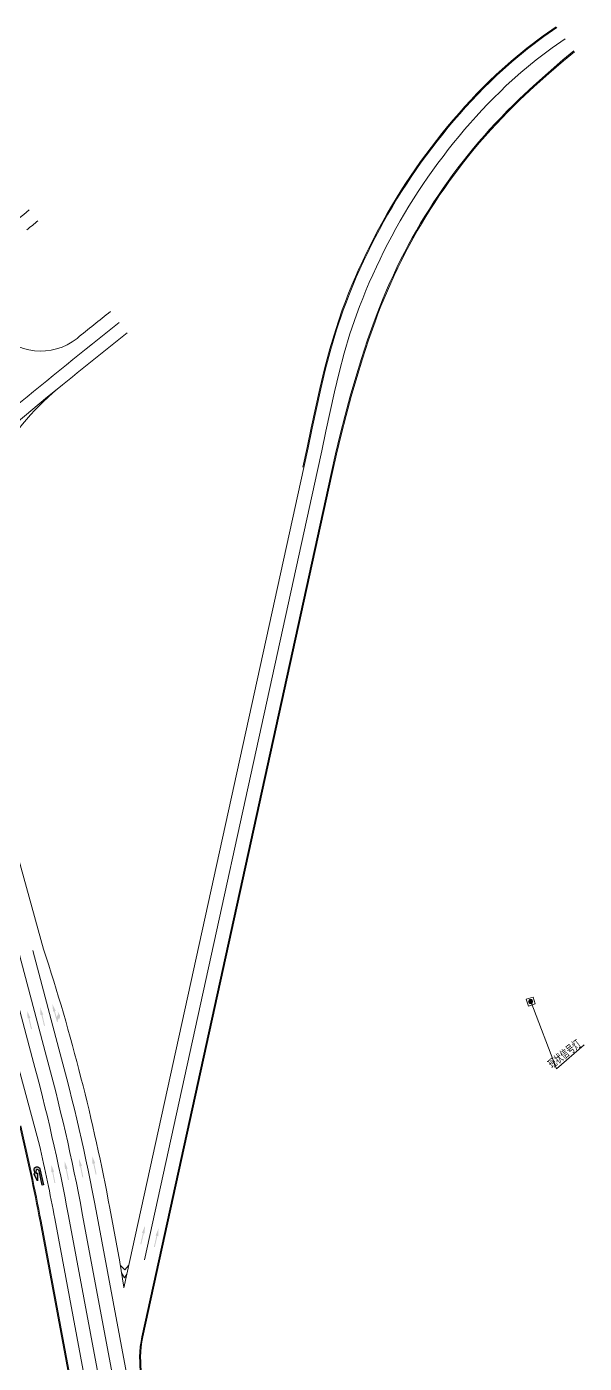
# Model space of a CAD drawing. Header units: millimetres. Extents: x 523446 to 528898, y 388189 to 392165.
# Drawn here: x 523966.8 to 524106.1, y 391201.8 to 391535.7 of the extents above; entities that cross this region are included whole.
import ezdxf
from ezdxf.enums import TextEntityAlignment as Align

# ---------------------------------------------------------------- set-up
doc = ezdxf.new("R2010")
doc.units = ezdxf.units.MM
doc.linetypes.add('ACAD_ISO04W100', pattern=[30, 24, -3, 0, -3])
doc.linetypes.add('白色虚线3米', pattern=[6, 3, -3])
for name, color, linetype, lineweight in [('0-现状交通设施2018', 7, 'Continuous', 0), ('0-现状信号灯', 7, 'Continuous', 40), ('000-scy-车道标线(实)', 7, 'Continuous', 40), ('人行横道', 7, 'Continuous', 30)]:
    doc.layers.add(name, color=color, linetype=linetype, lineweight=lineweight)
for name, color, linetype in [('000-scy-箭头', 7, 'Continuous'), ('000-scy-道路标线', 122, '白色虚线3米'), ('侧分带与渠化岛', 3, 'Continuous'), ('车行道边线', 5, 'ACAD_ISO04W100')]:
    doc.layers.add(name, color=color, linetype=linetype)
doc.styles.add('HZTXT_S', font='TXT_S.shx', dxfattribs={"width": 0.75, "bigfont": 'HZTXT.shx'})

# ---------------------------------------------------------------- blocks, each defined once
blk = doc.blocks.new('导（掉头）')
h = blk.add_hatch(color=4)
edge = h.paths.add_edge_path()
edge.add_line((50, -600), (50, -140))
edge.add_arc((0, -140), 50, 0, 180)
edge.add_line((-50, -140), (-50, -200))
edge.add_line((-50, -200), (-10, -200))
edge.add_line((-10, -200), (-70, -440))
edge.add_line((-70, -440), (-130, -200))
edge.add_line((-130, -200), (-90, -200))
edge.add_line((-90, -200), (-90, -90))
edge.add_arc((0, -90), 90, 0, 180, ccw=False)
edge.add_line((90, -90), (90, -600))
edge.add_line((90, -600), (50, -600))
at = {"color": 4}
blk.add_lwpolyline([(50, -600), (50, -140, 1), (-50, -140), (-50, -200), (-10, -200), (-70, -440), (-130, -200), (-90, -200), (-90, -90, -1), (90, -90), (90, -600)], format="xyb", close=True, dxfattribs=at)
blk = doc.blocks.new('7')
at = {"layer": '0-现状信号灯', "linetype": 'Continuous', "lineweight": 0, "ltscale": 0.005}
for p, q in [((525414.9, 388753.36), (525416.62, 388753.9)), ((525415.44, 388751.64), (525414.9, 388753.36)), ((525415.94, 388753.28), (525415.56, 388752.55)), ((525416.18, 388753.26), (525415.71, 388752.36)), ((525416.37, 388753.15), (525415.92, 388752.27)), ((525416.51, 388752.92), (525416.18, 388752.28)), ((525416.62, 388753.9), (525417.16, 388752.19)), ((525417.16, 388752.19), (525415.44, 388751.64))]:
    blk.add_line(p, q, dxfattribs=at)
blk.add_ellipse((525416.02, 388752.77), major_axis=(0.365, 0.365), ratio=1, start_param=3.156470216024712, end_param=9.439655523204298, dxfattribs=at)

msp = doc.modelspace()

# ---------------------------------------------------------------- hatches: boundary and pattern name
at = {"layer": '000-scy-箭头', "linetype": 'ByBlock', "lineweight": 0}
for points in [[(523973.18, 391291.55), (523973.35, 391289.65), (523973.58, 391289.71), (523974.34, 391287), (523974.57, 391287.07), (523974.48, 391287.37), (523974.91, 391288.14), (523975.11, 391287.46), (523975.09, 391288.68), (523974.45, 391289.79), (523974.66, 391289.04), (523974.23, 391288.27), (523973.8, 391289.78), (523974.03, 391289.84)], [(523967.67, 391288.08), (523967.44, 391288.03), (523968.08, 391285.29), (523967.85, 391285.23), (523967.21, 391287.97), (523966.99, 391287.92), (523966.9, 391289.82)], [(523970.9, 391288.91), (523970.67, 391288.85), (523971.34, 391286.12), (523971.11, 391286.06), (523970.44, 391288.8), (523970.22, 391288.74), (523970.11, 391290.65)], [(523973.6, 391249.64), (523973.37, 391249.59), (523973.92, 391246.84), (523973.69, 391246.79), (523973.14, 391249.55), (523972.91, 391249.5), (523972.89, 391251.41)], [(523976.99, 391250.4), (523976.76, 391250.36), (523977.31, 391247.6), (523977.08, 391247.55), (523976.53, 391250.31), (523976.3, 391250.26), (523976.27, 391252.17)], [(523980.58, 391251.06), (523980.35, 391251.01), (523980.9, 391248.25), (523980.67, 391248.21), (523980.12, 391250.96), (523979.89, 391250.92), (523979.86, 391252.83)], [(523983.87, 391251.76), (523983.64, 391251.72), (523984.23, 391248.96), (523984, 391248.92), (523983.41, 391251.67), (523983.19, 391251.62), (523983.14, 391253.53)], [(523996.24, 391234.19), (523996.02, 391234.24), (523995.39, 391231.5), (523995.17, 391231.55), (523995.79, 391234.29), (523995.56, 391234.34), (523996.32, 391236.1)], [(523999.63, 391233.51), (523999.41, 391233.56), (523998.78, 391230.82), (523998.56, 391230.87), (523999.18, 391233.61), (523998.95, 391233.67), (523999.71, 391235.42)]]:
    msp.add_hatch(color=4, dxfattribs=at).paths.add_polyline_path(points)

# ---------------------------------------------------------------- linework, layer by layer
at = {"layer": '0-现状交通设施2018', "color": 140, "linetype": 'ByBlock', "lineweight": 0}
msp.add_lwpolyline([(524092.69, 391292.15), (524099.17, 391275.3), (524106.08, 391281.29)], dxfattribs=at)
at = {"layer": '000-scy-车道标线(实)', "color": 4, "linetype": 'ByBlock', "lineweight": 0, "flags": 128}
for points in [[(524099.2, 391535.52), (524095.99, 391533.25), (524091.93, 391530.19), (524087.97, 391526.96), (524084.16, 391523.53)], [(524103.47, 391529.68), (524100.74, 391527.41), (524097.02, 391524.2), (524093.39, 391520.93), (524089.83, 391517.61)], [(524045.86, 391464.88), (524044.21, 391460.02), (524042.75, 391455.13), (524041.44, 391450.21), (524040.25, 391445.28), (524039.15, 391440.34), (524038.1, 391435.41), (524037.06, 391430.5), (524036.01, 391425.6)], [(524053.57, 391462.06), (524051.96, 391457.47), (524050.43, 391452.83), (524048.98, 391448.14), (524047.62, 391443.4), (524046.33, 391438.63), (524045.1, 391433.82), (524043.95, 391428.97), (524042.85, 391424.1)], [(524036.01, 391425.6), (523991.07, 391220.59)], [(524042.85, 391424.1), (523995.57, 391208.41)], [(523971, 391305.23), (523952.3, 391372.64)], [(523970.34, 391237.27), (523983.39, 391167.41)], [(523990.05, 391227.05), (523991.04, 391220.77)]]:
    msp.add_lwpolyline(points, dxfattribs=at)
for points in [[(524084.16, 391523.53, 0.115164), (524045.86, 391464.87)], [(524089.83, 391517.61, 0.115164), (524053.57, 391462.07)], [(523969.58, 391487.21, 0.000356), (523966.77, 391484.97)], [(523961.2, 391480.47, 1), (523979.36, 391457.86)], [(523987.69, 391464.54, 0.001096), (523979.36, 391457.86)], [(523991.85, 391459.25, 0.002574), (523971.98, 391443.25)], [(523975.6, 391446.18, 0.176268), (523950.78, 391404.85, 0.176268)], [(523987.54, 391240.49, 0.032736), (523971, 391305.22, 0.032736)], [(523970.34, 391237.27, 0.012335), (523965.28, 391261.07, 0.012335)], [(523990.05, 391227.05, -0.01119), (523990.04, 391227.11), (523987.54, 391240.49)], [(523995.57, 391208.41, 0.100469), (523995.41, 391198.37, 0.100469)]]:
    msp.add_lwpolyline(points, format="xyb", dxfattribs=at)
at = {"layer": '000-scy-道路标线', "linetype": 'ByBlock', "lineweight": 0, "flags": 128}
for points in [[(524101.27, 391532.69), (524098.06, 391530.42), (524094.08, 391527.43), (524090.25, 391524.31), (524086.58, 391521, 0.115005), (524049.18, 391463.75), (524047.54, 391458.96), (524046.11, 391454.18), (524044.83, 391449.35), (524043.66, 391444.49), (524042.57, 391439.6), (524041.52, 391434.69), (524040.49, 391429.77), (524039.43, 391424.85), (523996.18, 391227.57)], [(523967.4, 391489.94, 0.002788), (523945.47, 391472.26)], [(523989.83, 391461.79, 0.006797), (523937.63, 391419.03, 0.006725)], [(523939.32, 391415.85, -0.001192), (523948.41, 391423.47), (523971.98, 391443.25)], [(523968.32, 391304.91), (523974.81, 391280.33, -0.020472), (523984.1, 391239.86), (524005.85, 391123.47), (524008.69, 391108.27), (524011.5, 391093.38)], [(523997.77, 391128.6), (523977.22, 391238.57, 0.020294), (523968.15, 391278.14), (523961.65, 391302.74)], [(524008.07, 391092.73), (524005.25, 391107.61), (524002.41, 391122.83), (523980.66, 391239.22, 0.020497), (523971.38, 391279.6), (523964.98, 391303.83)], [(523987.3, 391165.57), (523973.78, 391237.92, 0.009443), (523969.99, 391256.29)]]:
    msp.add_lwpolyline(points, format="xyb", dxfattribs=at)
msp.add_lwpolyline([(523963.94, 391278.54), (523969.99, 391256.29)], dxfattribs=at)
at = {"layer": '人行横道', "color": 4, "linetype": 'ByBlock', "lineweight": 0}
for points in [[(523990.19, 391226.17), (523991.32, 391225.12)], [(523990.48, 391224.34), (523991.18, 391223.08)], [(523991.32, 391225.12), (523992.32, 391226.27)], [(523991.18, 391223.08), (523991.82, 391224.01)]]:
    msp.add_lwpolyline(points, dxfattribs=at)
at = {"layer": '侧分带与渠化岛', "color": 3, "linetype": 'Continuous', "lineweight": 0}
msp.add_lwpolyline([(523970.09, 391237.23, 0.012335), (523965.04, 391261.01)], format="xyb", dxfattribs=at)
msp.add_lwpolyline([(523970.09, 391237.23), (523983.15, 391167.37)], dxfattribs=at)
at = {"layer": '车行道边线', "color": 5, "linetype": 'Continuous', "lineweight": 0, "flags": 128}
for points in [[(524099.06, 391535.72), (524095.85, 391533.45), (524091.77, 391530.39), (524087.8, 391527.15), (524083.99, 391523.71)], [(524103.62, 391529.48), (524100.9, 391527.22), (524097.19, 391524.01), (524093.56, 391520.75), (524090, 391517.43)], [(524045.63, 391464.96), (524043.97, 391460.1), (524042.51, 391455.2), (524041.19, 391450.27), (524040, 391445.33), (524038.9, 391440.4), (524037.85, 391435.46), (524036.82, 391430.55), (524035.77, 391425.65)], [(524053.81, 391461.98), (524052.19, 391457.39), (524050.66, 391452.75), (524049.22, 391448.07), (524047.86, 391443.34), (524046.57, 391438.56), (524045.35, 391433.76), (524044.19, 391428.92), (524043.09, 391424.05)], [(524043.09, 391424.05), (523995.81, 391208.36)]]:
    msp.add_lwpolyline(points, dxfattribs=at)
at = {"layer": '车行道边线', "color": 5, "linetype": 'Continuous', "lineweight": 0}
for points in [[(524083.99, 391523.71, 0.115164), (524045.63, 391464.96)], [(524090, 391517.43, 0.115164), (524053.8, 391461.98)]]:
    msp.add_lwpolyline(points, format="xyb", dxfattribs=at)
at = {"layer": '车行道边线', "color": 5, "linetype": 'Continuous', "lineweight": 0, "flags": 128}
msp.add_lwpolyline([(523995.81, 391208.36, 0.100469), (523995.66, 391198.41)], format="xyb", dxfattribs=at)

# ---------------------------------------------------------------- block references
at = {"layer": '0-现状交通设施2018', "color": 6, "linetype": 'ByBlock', "lineweight": 0}
msp.add_blockref('7', (-1323.33, 2539.38), dxfattribs=at)
at = {"layer": '000-scy-箭头', "linetype": 'ByBlock', "lineweight": 0, "xscale": 0.008000000013691659, "yscale": 0.008000000013691659, "zscale": 0.008000000013691659, "rotation": 13.01924776228037}
msp.add_blockref('导（掉头）', (523969.2, 391250.88), dxfattribs=at)

# ---------------------------------------------------------------- texts
at = {"layer": '0-现状交通设施2018', "linetype": 'ByBlock', "lineweight": 0, "style": 'HZTXT_S', "width": 0.7}
msp.add_text('现状信号灯', height=2, rotation=37.9664, dxfattribs=at).set_placement((524104.96, 391281.83), align=Align.MIDDLE_RIGHT)

doc.saveas('drawing.dxf')
